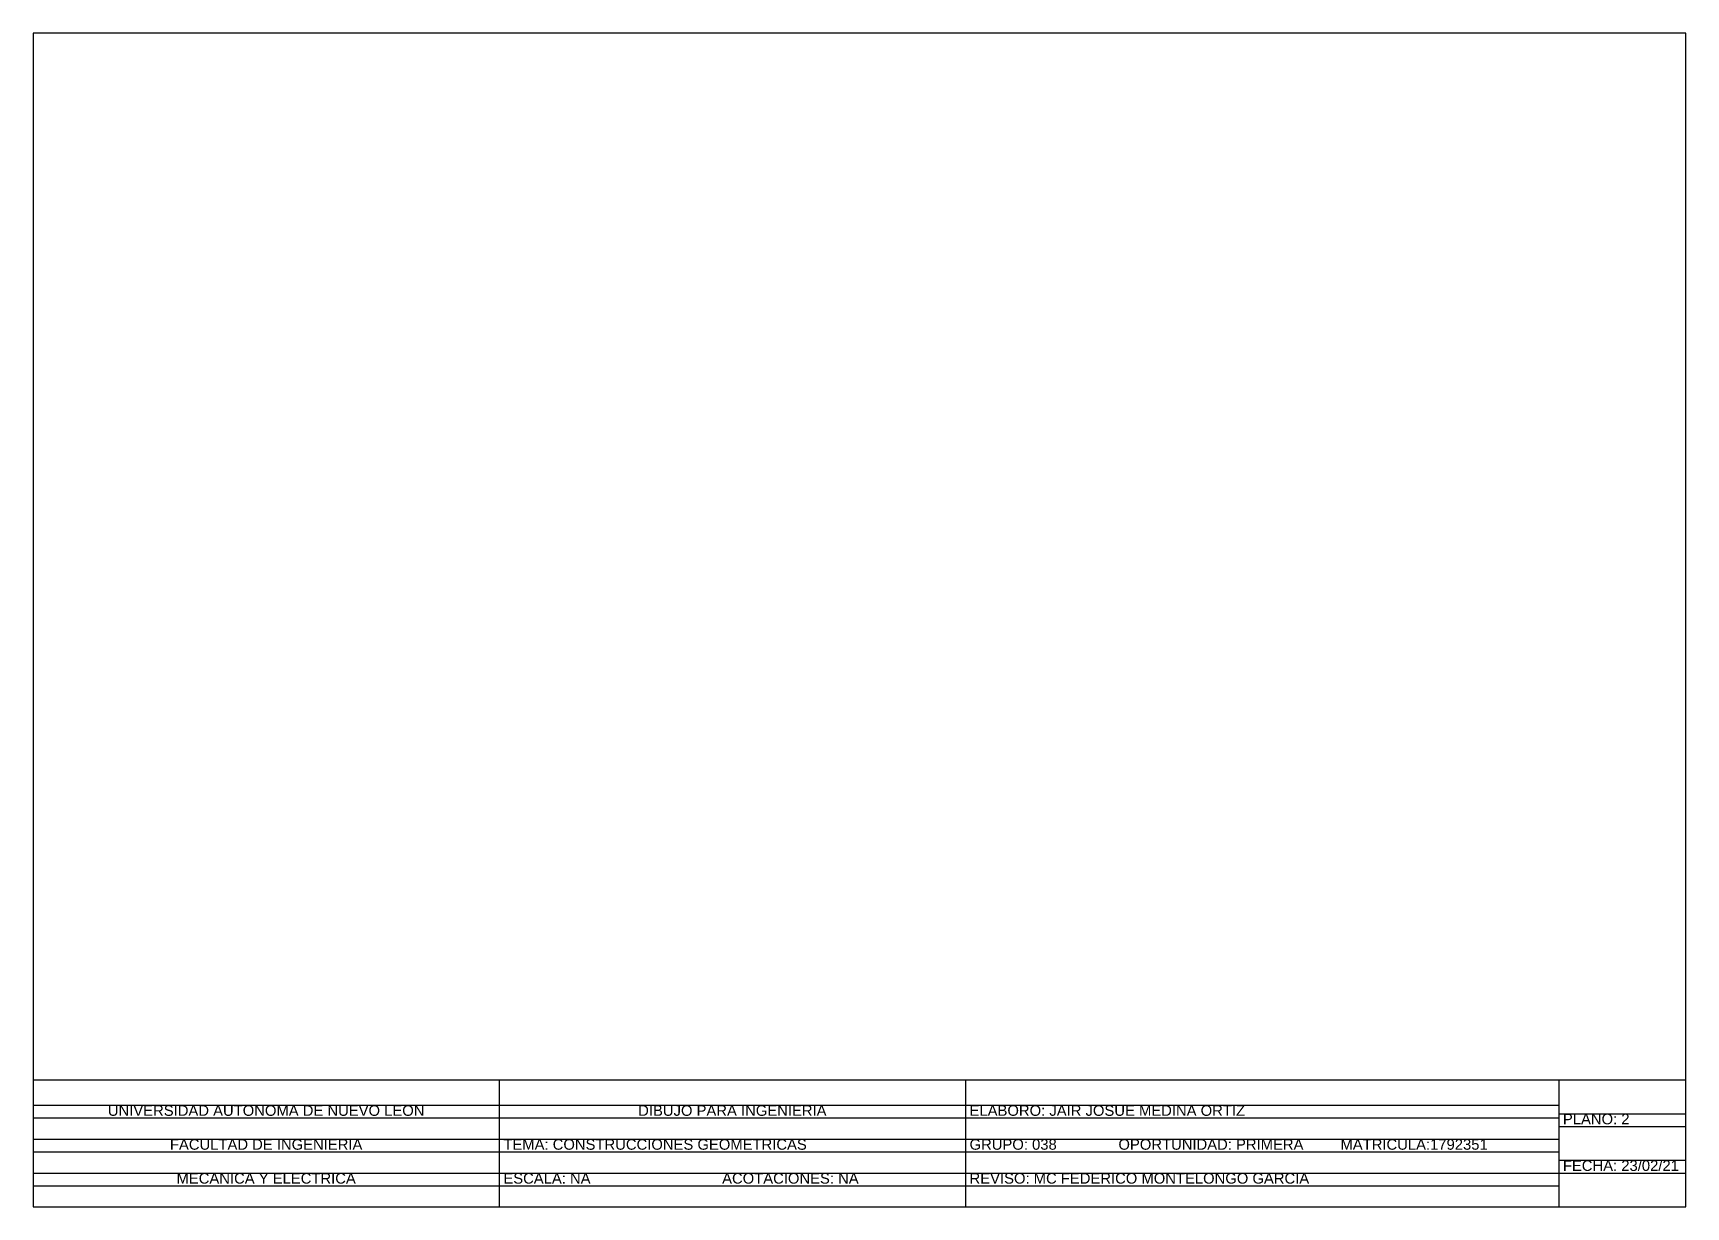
# Paper-space layout 'Plano #2' of a CAD drawing. Header units: millimetres. Extents: x 20 to 410, y 10 to 287.
import ezdxf

# ---------------------------------------------------------------- set-up
doc = ezdxf.new("R2010")
doc.units = ezdxf.units.MM
doc.styles.get("Standard").update_dxf_attribs({"font": 'arial.ttf'})

psp = doc.layouts.new('Plano #2')

# ---------------------------------------------------------------- linework, layer by layer
for p, q in [((410, 287), (20, 287)), ((20, 287), (20, 10)), ((410, 10), (410, 287)), ((20, 40), (410, 40)), ((130, 40), (130, 10)), ((240, 40), (240, 10)), ((380, 40), (380, 10)), ((20, 34), (380, 34)), ((380, 32), (410, 32)), ((20, 31), (380, 31)), ((380, 29), (410, 29)), ((20, 26), (380, 26)), ((20, 23), (380, 23)), ((380, 21), (410, 21)), ((20, 18), (380, 18)), ((380, 18), (410, 18)), ((20, 15), (380, 15)), ((20, 10), (410, 10))]:
    psp.add_line(p, q)

# ---------------------------------------------------------------- texts
at = {"char_height": 2.5, "attachment_point": 1}
for s, width, insert in [('\\pxqc;UNIVERSIDAD AUTONOMA DE NUEVO LEON', 110, (20, 34)), ('\\pxqc;DIBUJO PARA INGENIERIA', 110, (130, 34)), (' ELABORO: JAIR JOSUE MEDINA ORTIZ ', 140, (240, 34)), (' PLANO: 2 ', 30, (380, 32)), ('\\pxqc;FACULTAD DE INGENIERIA', 110, (20, 26)), ('\\pxql; TEMA: CONSTRUCCIONES GEOMETRICAS', 110, (130, 26)), (' GRUPO: 038               OPORTUNIDAD: PRIMERA         MATRICULA:1792351', 140, (240, 26)), (' FECHA: 23/02/21 ', 30, (380, 21)), ('\\pxqc;MECANICA Y ELECTRICA', 110, (20, 18)), (' ESCALA: NA                                ACOTACIONES: NA', 110, (130, 18)), (' REVISO: MC FEDERICO MONTELONGO GARCIA ', 140, (240, 18))]:
    psp.add_mtext_dynamic_manual_height_columns(s, width=width, gutter_width=12.5, heights=[0], dxfattribs=dict(at, insert=insert))

doc.saveas('drawing.dxf')
